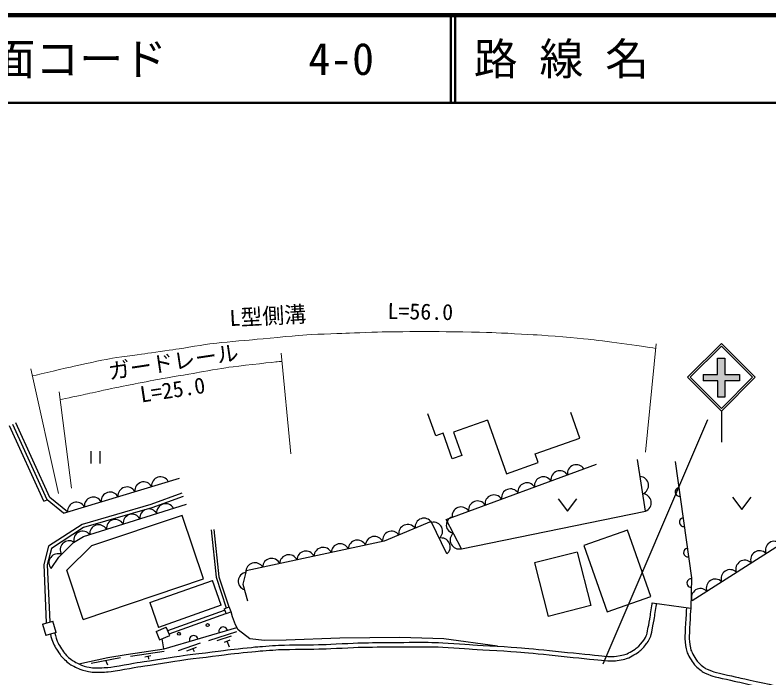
# Model space of a CAD drawing. Units: millimetres, scale not verified. Extents: x 40000 to 680000, y 20000 to 380000.
# Drawn here: x 128071 to 214042, y 304388 to 380000 of the extents above; entities that cross this region are included whole.
import ezdxf
from ezdxf.enums import TextEntityAlignment as Align

# ---------------------------------------------------------------- set-up
doc = ezdxf.new("R2010")
doc.units = ezdxf.units.MM
doc.header["$LTSCALE"] = 1000
for name, color, linetype, lineweight in [('M-BGD', 7, 'Continuous', 25), ('M-STR-HTXT', 7, 'Continuous', 13), ('M-STR-STRC', 7, 'Continuous', 25), ('M-TTL', 2, 'Continuous', 140), ('M-TTL-LINE', 7, 'Continuous', 50)]:
    doc.layers.add(name, color=color, linetype=linetype, lineweight=lineweight)
doc.layers.add('M-TTL-TXT', color=7, linetype='Continuous')
doc.styles.add('ＭＳ ゴシック', font='')
doc.styles.get('ＭＳ ゴシック').set_extended_font_data('MS Gothic')

msp = doc.modelspace()

# ---------------------------------------------------------------- hatches: boundary and pattern name
at = {"layer": 'M-STR-STRC'}
msp.add_hatch(color=256, dxfattribs=at).paths.add_polyline_path([(209027, 336431), (209027, 338287), (210669, 338287), (210669, 339008), (209027, 339008), (209027, 340849), (208196, 340849), (208196, 339008), (206554, 339008), (206554, 338287), (208228, 338287), (208228, 336431)])

# ---------------------------------------------------------------- linework, layer by layer
at = {"layer": 'M-BGD'}
for p, q in [((176044, 332011), (175162, 334514)), ((192466, 331739), (191435, 334665)), ((181955, 333804), (178075, 332436)), ((181955, 333804), (184114, 327679)), ((131358, 324555), (127447, 333143)), ((176875, 332303), (176044, 332011)), ((177904, 329385), (176875, 332303)), ((178075, 332436), (179013, 329776)), ((187377, 329945), (192466, 331739)), ((136725, 330262), (136725, 328862)), ((137775, 328862), (137775, 330262)), ((179013, 329776), (177904, 329385)), ((187727, 328953), (187377, 329945)), ((199975, 323420), (199044, 329320)), ((184114, 327679), (187727, 328953)), ((205274, 313208), (229032, 328418)), ((133595, 323198), (146807, 327181)), ((209906, 324991), (210956, 323591)), ((210956, 323591), (212006, 324991)), ((131358, 324555), (131722, 324720)), ((190025, 324808), (191075, 323408)), ((191075, 323408), (192125, 324808)), ((178977, 319128), (199975, 323420)), ((147115, 322926), (136793, 319447)), ((149555, 315686), (147115, 322926)), ((197898, 321245), (192916, 319487)), ((200570, 313672), (197898, 321245)), ((133956, 316686), (136793, 319447)), ((192916, 319487), (195588, 311914)), ((192172, 318749), (187313, 317506)), ((192172, 318749), (193734, 312645)), ((131342, 317343), (131624, 310656)), ((131744, 317301), (132020, 310773)), ((187313, 317506), (188875, 311402)), ((135850, 311067), (133956, 316686)), ((135850, 311067), (149555, 315686)), ((143441, 312975), (150588, 315493)), ((151581, 312671), (150588, 315493)), ((143441, 312975), (144434, 310154)), ((195588, 311914), (200570, 313672)), ((200744, 312956), (205126, 312328)), ((151581, 312671), (144434, 310154)), ((145479, 309782), (151971, 312104)), ((151902, 312282), (152479, 312505)), ((151902, 312282), (152127, 311699)), ((152705, 311922), (152479, 312505)), ((193734, 312645), (188875, 311402)), ((145632, 309412), (152115, 311731)), ((152705, 311922), (152127, 311699)), ((131201, 310530), (132382, 310880)), ((131201, 310530), (131583, 309238)), ((132764, 309588), (132382, 310880)), ((132764, 309588), (131583, 309238)), ((144161, 309693), (145320, 310170)), ((144161, 309693), (144550, 308749)), ((145088, 307725), (153356, 310152)), ((145708, 309226), (145320, 310170)), ((150164, 308638), (153363, 309687)), ((144550, 308749), (145708, 309226)), ((144801, 308852), (145012, 307713)), ((151135, 308665), (152747, 309202)), ((151947, 308468), (152603, 308717)), ((146702, 307512), (149205, 308400)), ((147642, 307482), (148743, 307915)), ((152537, 307891), (152275, 308592)), ((138639, 306722), (140735, 307070)), ((140735, 307070), (145088, 307725)), ((141244, 306863), (145086, 307437)), ((142874, 306799), (143548, 306927)), ((148515, 307361), (148348, 307759)), ((135324, 306004), (138639, 306722)), ((136741, 306055), (140110, 306729)), ((138635, 305827), (138425, 306392)), ((143338, 306535), (143290, 306878))]:
    msp.add_line(p, q, dxfattribs=at)
for points in [[(133595, 323198), (131722, 324720), (127811, 333308)], [(134058, 323338), (132047, 324972), (128175, 333474)], [(178977, 319128), (177226, 322478), (194388, 328766)], [(203367, 329081), (205212, 315813), (205126, 312328)], [(147102, 325472), (143556, 324163), (135717, 321900), (131876, 319416), (131342, 317343)], [(147240, 325096), (143681, 323783), (135885, 321532), (132225, 319164), (131744, 317301)], [(132177, 316864), (133058, 318157), (134718, 319831), (135863, 320522), (147616, 324222)], [(177312, 318527), (175515, 322242), (170164, 319974), (154438, 316614), (154061, 315074), (154569, 313171)], [(150452, 321295), (151008, 315867), (152162, 312383)], [(150751, 321326), (151303, 315930), (152442, 312491)], [(183085, 308007), (176971, 308860), (171967, 308996), (165102, 308934), (158990, 308701), (156534, 308647), (154830, 308839), (153521, 309876), (153190, 310428), (152855, 311346), (152705, 311922)]]:
    msp.add_lwpolyline(points, dxfattribs=at)
for centre in [(150031, 310408), (146751, 309423)]:
    msp.add_circle(centre, 173, dxfattribs=at)
for centre, radius, start, end in [((192078, 327680), 1025, 32.80285, 187.44208), ((190201, 326992), 1025, 32.80285, 187.44208), ((142740, 325720), 1025, 29.45528, 184.09452), ((144655, 326297), 1025, 29.45528, 184.09452), ((188323, 326304), 1025, 32.80285, 187.44208), ((199285, 326348), 1025, 291.64246, 86.2817), ((140825, 325143), 1025, 29.45528, 184.09452), ((184567, 324928), 1025, 32.80285, 187.44208), ((186445, 325616), 1025, 32.80285, 187.44208), ((203849, 325615), 500, 97.91825, 277.91825), ((136995, 323988), 1025, 29.45528, 184.09452), ((138910, 324566), 1025, 29.45528, 184.09452), ((182689, 324240), 1025, 32.80285, 187.44208), ((199597, 324373), 1025, 291.64246, 86.2817), ((135080, 323411), 1025, 29.45528, 184.09452), ((145233, 323236), 1025, 30.15672, 184.79595), ((180811, 323552), 1025, 32.80285, 187.44208), ((143326, 322635), 1025, 30.15672, 184.79595), ((178933, 322864), 1025, 32.80285, 187.44208), ((139510, 321434), 1025, 30.15672, 184.79595), ((141418, 322034), 1025, 30.15672, 184.79595), ((174703, 321586), 1023, 32.00589, 186.64512), ((178190, 321831), 941, 106.87445, 261.51368), ((204331, 322148), 500, 97.91825, 277.91825), ((137603, 320833), 1025, 30.15672, 184.79595), ((172854, 320870), 1025, 35.65449, 190.29373), ((175803, 321130), 1025, 308.4891, 103.12833), ((135784, 320110), 1021, 38.65746, 193.2967), ((171003, 320103), 1025, 34.6993, 189.33853), ((178714, 320119), 1025, 130.27768, 284.91691), ((134237, 319012), 1025, 57.33813, 211.97736), ((167105, 319090), 1025, 24.74128, 179.38051), ((169061, 319508), 1025, 24.74128, 179.38051), ((176674, 319329), 1025, 308.4891, 103.12833), ((214660, 318949), 1025, 45.30822, 199.94745), ((163193, 318254), 1025, 24.74128, 179.38051), ((165149, 318672), 1025, 24.74128, 179.38051), ((204813, 318681), 500, 97.91825, 277.91825), ((132953, 317533), 1024, 66.10334, 220.74257), ((159281, 317418), 1025, 24.74128, 179.38051), ((161237, 317836), 1025, 24.74128, 179.38051), ((212975, 317871), 1025, 45.30822, 199.94745), ((155412, 316508), 1021, 29.56783, 184.20706), ((157325, 317001), 1025, 24.74128, 179.38051), ((211291, 316792), 1025, 45.30822, 199.94745), ((154530, 315429), 1013, 97.76134, 252.40057), ((209606, 315714), 1025, 45.30822, 199.94745), ((205197, 315204), 500, 88.58274, 268.58274), ((207922, 314636), 1025, 45.30822, 199.94745), ((206238, 313557), 1025, 45.30822, 199.94745), ((151805, 309697), 500, 16.36, 196.36), ((148446, 308711), 500, 16.36, 196.36)]:
    msp.add_arc(centre, radius, start, end, dxfattribs=at)
for points, knots in [([(204631, 312399), (204630, 312396), (204629, 312384), (204629, 312381), (204595, 311670), (204453, 309541), (204460, 308830), (204463, 308538), (204579, 307662), (204677, 307387), (204786, 307082), (205273, 306229), (205476, 305977), (205654, 305756), (206314, 305208), (206553, 305056), (206752, 304929), (207409, 304659), (207636, 304596), (208250, 304425), (210120, 304029), (210741, 303888), (211732, 303664), (214714, 303021), (215699, 302769), (217644, 302272), (223448, 300664), (225387, 300143), (225732, 300050), (226764, 299756), (227117, 299701), (227552, 299633), (228874, 299529), (229315, 299530), (229655, 299530), (230685, 299596), (231005, 299710), (231527, 299896), (232975, 300729), (233455, 301007), (233730, 301166), (234517, 301708), (234775, 301896), (235770, 302620), (238715, 304852), (239718, 305567), (240703, 306269), (243718, 308288), (244712, 308978), (246698, 310355), (252641, 314508), (254617, 315900)], [0, 0, 0, 0, 1, 1, 1, 2, 2, 2, 3, 3, 3, 4, 4, 4, 5, 5, 5, 6, 6, 6, 7, 7, 7, 8, 8, 8, 9, 9, 9, 10, 10, 10, 11, 11, 11, 12, 12, 12, 13, 13, 13, 14, 14, 14, 15, 15, 15, 16, 16, 16, 17, 17, 17, 17]), ([(132578, 309533), (132578, 309523), (132584, 309494), (132587, 309484), (132661, 309259), (132860, 308570), (132967, 308358), (133101, 308094), (133592, 307347), (133782, 307119), (133923, 306949), (134421, 306504), (134605, 306382), (134820, 306239), (135519, 305902), (135759, 305809), (135945, 305738), (136525, 305581), (136723, 305565), (137105, 305535), (138256, 305541), (138636, 305583), (139385, 305665), (141609, 306071), (142352, 306188), (143333, 306343), (146275, 306806), (147258, 306943), (148268, 307084), (151302, 307458), (152314, 307578), (153000, 307659), (155061, 307883), (155750, 307946), (156267, 307992), (157820, 308105), (158338, 308123), (159297, 308156), (162176, 308172), (163135, 308200), (164026, 308226), (166698, 308378), (167590, 308395), (169261, 308427), (174275, 308472), (175946, 308442), (176814, 308427), (179413, 308223), (180280, 308169), (181386, 308101), (184706, 307926), (185810, 307831), (187646, 307673), (193145, 307081), (194980, 306905), (195258, 306879), (196097, 306801), (196376, 306821), (196656, 306840), (197489, 306997), (197751, 307098), (198027, 307206), (198796, 307670), (199029, 307854), (199203, 307993), (199631, 308511), (199762, 308691), (199848, 308808), (200061, 309194), (200109, 309332), (200166, 309493), (200250, 310003), (200283, 310171), (200328, 310408), (200458, 311120), (200497, 311357), (200550, 311677), (200698, 312636), (200744, 312956)], [0, 0, 0, 0, 1, 1, 1, 2, 2, 2, 3, 3, 3, 4, 4, 4, 5, 5, 5, 6, 6, 6, 7, 7, 7, 8, 8, 8, 9, 9, 9, 10, 10, 10, 11, 11, 11, 12, 12, 12, 13, 13, 13, 14, 14, 14, 15, 15, 15, 16, 16, 16, 17, 17, 17, 18, 18, 18, 19, 19, 19, 20, 20, 20, 21, 21, 21, 22, 22, 22, 23, 23, 23, 24, 24, 24, 25, 25, 25, 26, 26, 26, 26]), ([(132095, 309392), (132144, 309131), (132401, 308371), (132520, 308134), (132663, 307848), (133193, 307044), (133398, 306799), (133558, 306607), (134120, 306104), (134328, 305966), (134561, 305810), (135319, 305442), (135581, 305342), (135793, 305261), (136456, 305086), (136682, 305067), (137082, 305034), (138291, 305042), (138690, 305086), (139444, 305168), (141682, 305576), (142430, 305694), (143409, 305849), (146346, 306311), (147327, 306448), (148335, 306589), (151362, 306962), (152372, 307081), (153056, 307162), (155109, 307385), (155795, 307448), (156306, 307494), (157842, 307605), (158355, 307623), (159314, 307656), (162191, 307672), (163149, 307700), (164040, 307727), (166709, 307878), (167600, 307895), (169267, 307927), (174270, 307972), (175937, 307942), (176801, 307927), (179387, 307724), (180249, 307670), (181353, 307602), (184665, 307427), (185767, 307333), (187603, 307175), (193098, 306582), (194932, 306408), (195228, 306380), (196118, 306300), (196413, 306322), (196723, 306345), (197643, 306520), (197932, 306633), (198236, 306751), (199082, 307260), (199338, 307462), (199534, 307617), (200019, 308194), (200166, 308396), (200269, 308536), (200520, 308998), (200579, 309162), (200643, 309337), (200738, 309892), (200773, 310075), (200820, 310315), (200951, 311035), (200991, 311276), (201044, 311597), (201189, 312563), (201239, 312885), (201239, 312885), (201239, 312885), (201239, 312885)], [0, 0, 0, 0, 1, 1, 1, 2, 2, 2, 3, 3, 3, 4, 4, 4, 5, 5, 5, 6, 6, 6, 7, 7, 7, 8, 8, 8, 9, 9, 9, 10, 10, 10, 11, 11, 11, 12, 12, 12, 13, 13, 13, 14, 14, 14, 15, 15, 15, 16, 16, 16, 17, 17, 17, 18, 18, 18, 19, 19, 19, 20, 20, 20, 21, 21, 21, 22, 22, 22, 23, 23, 23, 24, 24, 24, 25, 25, 25, 26, 26, 26, 26]), ([(205126, 312328), (205056, 311632), (204957, 309534), (204960, 308835), (204961, 308576), (205061, 307799), (205148, 307555), (205245, 307281), (205683, 306516), (205865, 306290), (206023, 306094), (206611, 305612), (206823, 305477), (206996, 305367), (207572, 305132), (207770, 305078), (208380, 304911), (210235, 304516), (210852, 304376), (211846, 304151), (214835, 303506), (215823, 303254), (217769, 302756), (223577, 301148), (225517, 300626), (225851, 300536), (226852, 300248), (227194, 300195), (227614, 300129), (228889, 300031), (229314, 300030), (229620, 300028), (230549, 300076), (230837, 300181), (231341, 300363), (232740, 301171), (233204, 301439), (233458, 301587), (234191, 302079), (234423, 302259)], [0, 0, 0, 0, 1, 1, 1, 2, 2, 2, 3, 3, 3, 4, 4, 4, 5, 5, 5, 6, 6, 6, 7, 7, 7, 8, 8, 8, 9, 9, 9, 10, 10, 10, 11, 11, 11, 12, 12, 12, 13, 13, 13, 13])]:
    msp.add_open_spline(points, degree=3, knots=knots, dxfattribs=at)
at = {"layer": 'M-STR-HTXT'}
for p, q in [((199952, 330126), (201184, 342485)), ((159508, 329934), (158433, 341418)), ((133011, 325433), (129867, 339663)), ((134498, 326033), (133099, 337030))]:
    msp.add_line(p, q, dxfattribs=at)
for points, knots in [([(130050, 338831), (131001, 339062), (133861, 339726), (134816, 339939), (135616, 340117), (138019, 340643), (138826, 340786), (139631, 340930), (142062, 341258), (142871, 341374), (143576, 341475), (145691, 341767), (146395, 341873), (147251, 342000), (149812, 342432), (150671, 342539), (151567, 342650), (154267, 342880), (155166, 342964), (156309, 343070), (159738, 343412), (160884, 343492), (161864, 343562), (164812, 343674), (165794, 343713), (166709, 343748), (169454, 343846), (170369, 343862), (171464, 343883), (174750, 343905), (175845, 343897), (177168, 343888), (181137, 343819), (182459, 343776), (183494, 343742), (186596, 343582), (187629, 343512), (188787, 343433), (192262, 343161), (193416, 343030), (194964, 342854), (199595, 342221), (201133, 341975)], [0, 0, 0, 0, 1, 1, 1, 2, 2, 2, 3, 3, 3, 4, 4, 4, 5, 5, 5, 6, 6, 6, 7, 7, 7, 8, 8, 8, 9, 9, 9, 10, 10, 10, 11, 11, 11, 12, 12, 12, 13, 13, 13, 14, 14, 14, 14]), ([(133213, 336127), (133795, 336250), (135538, 336625), (136119, 336751), (136572, 336849), (137927, 337153), (138381, 337248), (138996, 337378), (140847, 337755), (141464, 337878), (142080, 338000), (143929, 338365), (144547, 338476), (145389, 338627), (147921, 339044), (148764, 339188), (149500, 339314), (151704, 339724), (152443, 339826), (153516, 339974), (156746, 340321), (157822, 340437), (157961, 340452), (158381, 340479), (158521, 340482)], [0, 0, 0, 0, 1, 1, 1, 2, 2, 2, 3, 3, 3, 4, 4, 4, 5, 5, 5, 6, 6, 6, 7, 7, 7, 8, 8, 8, 8])]:
    msp.add_open_spline(points, degree=3, knots=knots, dxfattribs=at)
at = {"layer": 'M-STR-STRC'}
for p, q in [((204756, 338686), (208617, 342547)), ((205053, 338686), (208617, 342250)), ((208617, 342547), (212478, 338686)), ((208617, 342250), (212181, 338686)), ((208196, 339008), (208196, 340849)), ((208196, 340849), (209027, 340849)), ((209027, 340849), (209027, 339008)), ((206554, 339008), (206554, 338287)), ((206554, 339008), (208196, 339008)), ((209027, 339008), (210669, 339008)), ((210669, 339008), (210669, 338287)), ((208617, 334825), (204756, 338686)), ((208617, 335122), (205053, 338686)), ((208228, 338287), (206554, 338287)), ((208228, 336431), (208228, 338287)), ((212478, 338686), (208617, 334825)), ((212181, 338686), (208617, 335122)), ((209027, 338287), (209027, 336431)), ((210700, 338287), (209027, 338287)), ((209027, 336431), (208228, 336431)), ((208617, 334825), (208617, 331269)), ((195132, 306005), (207082, 333876))]:
    msp.add_line(p, q, dxfattribs=at)
at = {"layer": 'M-TTL'}
msp.add_line((680000, 380000), (40000, 380000), dxfattribs=at)
at = {"layer": 'M-TTL-LINE'}
for p, q in [((177750, 380000), (177750, 370000)), ((178250, 380000), (178250, 370000)), ((40000, 370000), (680000, 370000))]:
    msp.add_line(p, q, dxfattribs=at)

# ---------------------------------------------------------------- texts
at = {"layer": 'M-STR-HTXT', "style": 'ＭＳ ゴシック'}
for s, rotation, p in [('L型側溝', 3.195, (152603, 343968)), ('L=56.0', 358.902, (170521, 344794)), ('ガードレール', 8.586, (138919, 337883)), ('L=25.0', 8.586, (142552, 335253))]:
    msp.add_text(s, height=1833, rotation=rotation, dxfattribs=at).set_placement(p, align=Align.BOTTOM_LEFT)
at = {"layer": 'M-TTL-TXT', "style": 'ＭＳ ゴシック'}
for s, p in [('図面コード', (120380, 375000)), ('4-0', (161521, 375000)), ('路 線 名', (180380, 375000))]:
    msp.add_text(s, height=3666, dxfattribs=at).set_placement(p, align=Align.MIDDLE_LEFT)

doc.saveas('drawing.dxf')
